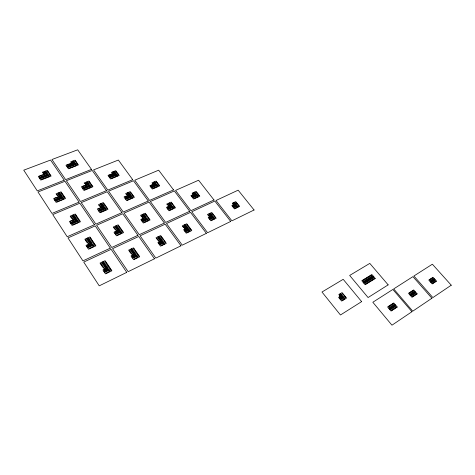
<?xml version="1.0" encoding="UTF-8"?>
<svg xmlns="http://www.w3.org/2000/svg" width="475" height="475" viewBox="0 0 475 475"><rect width="100%" height="100%" fill="white"/><g stroke="black" fill="none" stroke-linecap="round" stroke-linejoin="round"><path stroke-width="0.71" d="M389.654 309.421L395.829 305.366M410.572 295.682L415.756 292.273M430.813 282.376L435.076 279.579M388.995 308.637L395.17 304.588M409.913 294.922L415.097 291.519M430.16 281.639L434.423 278.843M344.191 298.193L345.824 297.19M339.488 298.466L344.399 295.444M340.201 299.339L345.111 296.317M343.49 294.34L338.58 297.35L341.632 301.097L346.536 298.062L342.071 292.6L338.8 294.601L343.271 300.081M363.149 282.334L373.243 276.147M363.785 283.094L373.872 276.895M339.512 295.468L342.778 293.473M132.406 257.955L138.486 255.033M189.317 230.601L191.17 229.71M104.298 272.062L110.663 269.004M163.774 243.449L165.704 242.523M137.073 256.88L139.098 255.906M109.149 270.928L111.263 269.907M208.994 218.405L214.338 215.846M137.109 253.044L131.029 255.954L133.623 259.718L139.703 256.785L133.487 247.831L128.63 250.129L131.041 253.62L135.898 251.305M184.371 230.737L189.947 228.071M233.213 207.355L238.343 204.897M109.292 266.95L102.933 269.996L105.509 273.885L111.868 270.809L105.094 260.674L100.017 263.073L103.004 267.579L108.086 265.151M158.668 243.616L164.487 240.825M209.606 219.207L214.955 216.642M131.801 257.076L137.881 254.155M184.983 231.562L190.558 228.891M237.399 206.672L239.103 205.853M103.698 271.154L110.058 268.102M159.273 244.471L165.092 241.674M213.792 218.292L215.567 217.437M184.437 228.172L188.557 226.207M236.948 203.146L231.818 205.586L234.442 208.917L239.572 206.447L235.719 201.602L232.305 203.223L236.158 208.092M158.798 240.956L163.103 238.907M213.56 214.837L208.216 217.384L210.835 220.81L216.184 218.239L211.725 212.456L207.45 214.48L208.062 215.276L212.337 213.245M132.014 254.321L136.503 252.178M189.169 227.026L183.593 229.686L186.212 233.219L191.787 230.535L186.728 223.755L182.275 225.868L183.493 227.507L187.946 225.388M232.429 206.364L237.559 203.917M103.989 268.298L108.686 266.053M163.709 239.75L157.89 242.535L160.497 246.175L166.315 243.372L160.675 235.541L156.02 237.743L157.842 240.279L162.492 238.064M101.211 264.872L106.287 262.461M156.625 238.587L161.28 236.378M129.829 251.875L134.692 249.565M182.881 226.688L187.34 224.574M101.804 265.774L106.887 263.358M157.231 239.43L161.886 237.221M130.435 252.748L135.292 250.438M232.916 203.995L236.336 202.374M102.404 266.677L107.487 264.254M208.994 215.917L212.948 214.041M100.611 263.969L105.688 261.565M129.23 251.002L134.087 248.698M120.977 232.691L122.983 231.776M93.183 245.943L95.285 244.981M141.538 220.572L148.307 217.502M192.387 197.487L198.609 194.661M114.748 233.296L121.808 230.084M167.788 209.19L174.277 206.239M86.735 246.596L94.121 243.236M142.132 221.398L148.895 218.322M197.434 196.24L199.203 195.433M115.33 234.145L122.396 230.927M173.025 207.878L174.871 207.035M87.317 247.475L94.703 244.108M147.565 220.014L149.488 219.141M92.221 240.392L87.163 242.678L84.853 239.198L89.906 236.936L95.873 245.854L88.481 249.232L85.999 245.48L93.379 242.131M142.684 217.58L146.971 215.644M191.93 195.32L197.262 192.915M116.007 230.197L120.478 228.172M172.93 204.44L166.446 207.373L168.975 210.793L175.465 207.83L171.16 202.065L166.719 204.066L167.307 204.856L171.748 202.855M88.13 243.378L92.797 241.258M147.559 216.463L140.79 219.527L143.308 223.048L150.082 219.961L145.208 213.204L140.576 215.288L141.746 216.921L146.377 214.831M191.793 196.715L198.016 193.895M121.066 229.015L114 232.216L116.506 235.849L123.571 232.619L118.144 224.817L113.311 226.985L115.057 229.514L119.896 227.329M167.2 208.388L173.684 205.449M86.005 240.938L91.058 238.664M141.158 216.101L145.795 214.017M114.475 228.671L119.308 226.492M86.587 241.805L91.639 239.525M192.725 193.919L196.668 192.143M168.233 205.503L172.342 203.644M85.429 240.065L90.482 237.797M113.893 227.828L118.726 225.655M70.906 223.713L79.307 220.085M131.896 197.368L133.813 196.543M105.426 209.338L107.427 208.472M77.781 221.831L79.871 220.928M75.002 219.48L78.025 218.173M129.895 196.151L132.673 194.958M125.026 198.36L129.954 196.234M103.396 208.086L106.293 206.839M151.139 187.524L158.531 184.342M98.313 210.389L103.455 208.175M75.715 220.548L78.743 219.248M125.537 199.072L133.243 195.748M70.407 222.953L75.78 220.638M98.818 211.126L106.857 207.652M157.267 185.903L159.107 185.107M104.441 204.179L99.625 206.239L98.497 204.606L103.312 202.558L107.997 209.291L99.952 212.77L97.333 208.97L99.352 208.103L101.971 211.898M152.564 183.576L156.655 181.83M76.903 216.499L71.879 218.654L70.205 216.131L75.228 213.993L80.435 221.772L72.034 225.417L69.439 221.493L71.547 220.584L74.142 224.497M127.116 194.987L131.379 193.165M100.558 206.898L105.005 204.986M157.231 182.596L149.839 185.761L152.285 189.074L159.683 185.879L156.085 181.064L151.994 182.81L153.14 184.348M126.083 196.294L129.075 195.011M72.823 219.331L77.467 217.336M129.17 195.142L131.943 193.954M99.459 208.252L102.582 206.91M102.671 207.047L105.569 205.8M150.563 186.746L157.955 183.57M71.648 220.738L74.907 219.337M70.763 216.968L75.786 214.825M99.061 205.42L103.871 203.365M71.321 217.811L76.344 215.662M130.809 192.375L126.196 194.346L125.626 193.557L130.239 191.585L134.389 197.333L126.677 200.67L124.046 196.982L125.976 196.151L128.612 199.833M60.889 197.309L63.893 196.08M109.47 177.454L118.103 173.921M54.554 200.005L60.943 197.392M82.84 188.848L91.841 185.161M55.041 200.741L64.44 196.893M116.749 175.471L118.661 174.693M90.404 186.77L92.393 185.951M62.908 198.556L64.986 197.707M85.625 184.383L90.048 182.584M111.013 174.396L113.994 173.185M58.045 196.116L62.658 194.233M114.089 173.31L116.85 172.188M84.52 185.678L87.626 184.413M87.715 184.543L90.594 183.374M56.863 197.458L60.105 196.139M60.194 196.27L63.205 195.047M114.79 174.283L117.551 173.161M108.977 176.765L114.849 174.367M88.415 185.553L91.295 184.377M82.347 188.136L88.469 185.636M56.584 194.643L61.578 192.618M89.502 181.8L84.716 183.742L84.17 182.952L88.956 181.017L92.946 186.74L83.938 190.439L81.403 186.764L84.419 185.535L86.955 189.204M62.118 193.426L57.125 195.457L56.044 193.83L61.032 191.811L65.526 198.52L56.127 202.386L53.622 198.592L56.768 197.309L59.274 201.091M112.052 173.143L116.298 171.422M66.898 166.588L73.987 163.845M46.562 174.853L49.548 173.696M39.223 177.804L46.615 174.937M67.367 167.277L77.324 163.418M39.692 178.517L50.077 174.485M75.881 164.95L77.858 164.184M48.539 176.071L50.599 175.269M71.191 162.622L75.59 160.924M43.765 173.684L48.355 171.914M70.08 163.857L73.168 162.664M73.257 162.794L76.119 161.684M42.584 174.966L45.802 173.725M45.891 173.856L48.877 172.698M73.928 163.762L76.796 162.658M47.827 171.131L42.863 173.042L42.34 172.259L47.304 170.353L51.128 176.059L40.743 180.108L38.315 176.433L42.489 174.824L44.917 178.481M432.327 277.744L435.765 281.61M431.615 278.207L435.058 282.079M430.908 278.671L434.346 282.548M430.196 279.14L433.633 283.017M429.483 279.603L432.927 283.486M412.965 290.391L416.421 294.369M412.223 290.878L415.678 294.856M411.487 291.359L414.942 295.349M410.744 291.846L414.2 295.836M410.002 292.327L413.458 296.323M409.26 292.814L412.716 296.816M371.117 275.025L374.46 278.962M370.352 275.5L373.688 279.437M392.997 303.436L396.471 307.533M369.58 275.969L372.923 279.912M392.231 303.935L395.705 308.037M368.808 276.444L372.151 280.387M391.459 304.439L394.933 308.548M368.03 276.913L371.373 280.868M390.688 304.944L394.161 309.053M367.258 277.388L370.601 281.342M389.916 305.449L393.389 309.563M366.48 277.863L369.823 281.823M389.138 305.953L392.617 310.074M365.702 278.338L369.045 282.304M388.366 306.464L391.839 310.585M364.925 278.813L368.267 282.779M364.147 279.288L367.49 283.26M363.363 279.769L366.712 283.741M362.579 280.244L365.928 284.228M340.438 293.598L344.909 299.072M339.708 294.043L344.179 299.523M339.405 296.845L342.451 300.592M234.015 202.409L237.868 207.266M233.255 202.772L237.102 207.634M232.673 205.182L235.303 208.501M194.305 192.173L198.027 197.018M209.95 213.293L214.403 219.094M193.509 192.529L196.044 195.831M195.949 195.872L197.137 197.422M209.154 213.673L213.607 219.474M193.711 194.518L196.252 197.826M193.319 194.697L192.138 193.153L196.074 191.377L199.803 196.205L193.574 199.043L190.908 195.558L191.799 195.154L194.465 198.639M210.003 216.529L212.622 219.949M208.382 215.122L209.612 216.719M192.82 194.922L195.362 198.229M209.107 216.956L211.731 220.382M154.244 181.848L157.842 186.675M169.314 202.896L173.618 208.673M153.419 182.198L157.017 187.031M184.876 224.633L189.935 231.426M168.488 203.27L171.606 207.456M171.505 207.504L172.692 209.095M184.051 225.025L187.874 230.173M153.544 184.175L155.996 187.471M187.779 230.221L189.002 231.871M169.237 206.114L171.766 209.523M167.645 204.707L168.827 206.298M152.618 184.573L155.07 187.868M185.458 228.796L188.076 232.322M168.304 206.53L170.84 209.944M183.831 227.347L185.048 228.992M151.691 184.965L154.143 188.272M184.526 229.241L187.144 232.768M167.378 206.952L169.908 210.366M150.765 185.363L153.217 188.67M113.84 171.433L117.301 176.243M128.321 192.405L132.472 198.164M112.985 171.778L115.342 175.055M115.241 175.097L116.345 176.635M143.284 214.071L148.153 220.839M127.466 192.773L130.465 196.947M130.364 196.988L131.51 198.58M158.739 236.455L164.386 244.304M142.417 214.457L146.11 219.587M112.937 173.612L115.389 177.027M146.003 219.634L147.185 221.279M112.516 173.785L111.506 172.377L115.746 170.662L119.213 175.459L110.574 179.004L108.027 175.429L110.918 174.254L113.466 177.816M157.872 236.865L162.296 243.016M128.012 195.468L130.542 198.995M162.195 243.069L163.412 244.768M126.546 194.198L127.585 195.652M111.975 174.004L114.427 177.418M143.699 218.209L146.223 221.724M142.096 216.76L143.272 218.399M127.045 195.884L129.58 199.417M159.838 241.603L162.444 245.237M158.193 240.112L159.41 241.805M142.732 218.648L145.255 222.163M158.864 242.066L161.47 245.706M109.951 174.646L112.504 178.208M141.764 219.088L144.281 222.609M125.014 196.567L127.644 200.254M108.989 175.037L111.542 178.606M73.079 160.924L76.41 165.716M86.967 181.824L90.951 187.56M72.194 161.268L74.462 164.528M74.355 164.57L75.418 166.102M101.312 203.407L105.996 210.158M86.076 182.18L88.962 186.342M88.855 186.384L89.953 187.969M116.138 225.72L121.564 233.54M100.415 203.787L103.96 208.905M72.069 163.091L74.427 166.487M103.853 208.953L104.993 210.591M131.468 248.787L137.685 257.759M115.235 226.124L119.486 232.257M71.63 163.257L70.662 161.856L75.056 160.164L78.393 164.944L68.43 168.827L65.983 165.258L69.979 163.721L72.432 167.265M86.521 184.864L88.956 188.379M119.379 232.305L120.555 234.003M130.566 249.215L135.565 256.435M71.072 163.471L73.429 166.879M85.078 183.593L86.082 185.042M101.472 207.385L103.989 211.025M135.458 256.488L136.669 258.246M99.993 206.079L101.027 207.575M85.518 185.274L87.952 188.789M117.04 230.838L119.546 234.46M115.425 229.348L116.595 231.04M100.462 207.818L102.98 211.458M133.065 254.98L135.654 258.738M131.409 253.448L132.614 255.194M116.025 231.295L118.53 234.923M68.982 164.101L71.434 167.657M132.044 255.467L134.639 259.225M83.416 185.945L85.951 189.614M115.015 231.758L117.521 235.386M67.984 164.487L70.437 168.043M98.343 208.537L100.961 212.337M82.413 186.354L84.942 190.03M66.987 164.873L69.433 168.435M45.244 171.143L49.068 176.86M58.959 192.648L63.454 199.375M44.318 171.499L47.084 175.643M46.978 175.685L48.028 177.264M73.138 214.884L78.345 222.68M58.033 193.028L61.429 198.123M61.322 198.17L62.409 199.803M87.804 237.874L93.771 246.816M72.206 215.282L76.279 221.392M44.656 174.165L46.995 177.668M76.172 221.439L77.294 223.131M102.986 261.672L109.755 271.831M86.866 238.296L91.663 245.498M43.243 172.9L44.205 174.343M58.953 196.608L61.37 200.23M91.55 245.545L92.714 247.297M102.036 262.117L107.599 270.477M57.505 195.302L58.496 196.792M43.623 174.568L45.956 178.072M73.75 219.836L76.249 223.588M107.487 270.53L108.698 272.347M72.259 218.488L73.287 220.032M57.908 197.03L60.325 200.658M89.169 244.037L91.657 247.784M87.548 242.505L88.706 244.251M72.699 220.287L75.198 224.046M105.058 268.981L107.635 272.858M103.39 267.395L104.589 269.2M88.118 244.518L90.6 248.265M41.45 175.227L43.878 178.885M103.995 269.485L106.572 273.368M55.718 197.737L58.229 201.519M87.056 244.999L89.543 248.752M40.405 175.625L42.833 179.289M70.49 221.035L73.091 224.954M54.672 198.164L57.178 201.952M39.36 176.029L41.788 179.698M411.926 311.725L391.964 325.191L372.827 302.248L392.867 289.447L411.926 311.725M431.9 298.252L412.757 311.167L393.698 288.913L412.923 276.628L431.9 298.252M451.25 285.196L432.885 297.587L413.915 275.993L432.369 264.201L451.25 285.196M397.237 307.022L391.062 311.095L387.588 306.969L393.769 302.931L397.237 307.022M417.157 293.888L411.973 297.303L408.512 293.301L413.701 289.91L417.157 293.888M436.472 281.141L432.214 283.955L428.771 280.072L433.034 277.281L436.472 281.141M361.635 301.619L340.456 314.99L321.979 292.024L343.193 279.318L361.635 301.619M388.158 284.869L368.083 297.546L349.659 275.447L369.793 263.393L388.158 284.869M375.232 278.487L365.144 284.709L361.802 280.725L371.889 274.556L375.232 278.487M126.754 272.365L99.239 285.843L83.742 262.093L111.132 249.333L126.754 272.365M154.464 258.786L128.167 271.67L112.539 248.674L138.742 236.473L154.464 258.786M180.981 245.795L155.818 258.121L140.095 235.843L165.181 224.158L180.981 245.795M206.376 233.35L182.275 245.159L166.476 223.553L190.517 212.355L206.376 233.35M230.719 221.427L207.617 232.744L191.757 211.779L214.819 201.038L230.719 221.427M254.072 209.986L231.907 220.845L216.012 200.48L238.153 190.166L254.072 209.986M110.325 248.14L82.941 260.864L67.972 237.928L95.226 225.886L110.325 248.14M137.928 235.315L111.732 247.487L96.633 225.263L122.728 213.738L137.928 235.315M164.362 223.036L139.276 234.692L124.07 213.144L149.073 202.095L164.362 223.036M189.697 211.268L165.656 222.437L150.361 201.525L174.337 190.932L189.697 211.268M213.999 199.981L190.938 210.692L175.578 190.386L198.592 180.221L213.999 199.981M94.448 224.734L67.195 236.74L52.731 214.581L79.853 203.211L94.448 224.734M121.938 212.622L95.849 224.117L81.249 202.629L107.225 191.74L121.938 212.622M148.283 201.014L123.28 212.028L108.567 191.176L133.475 180.737L148.283 201.014M173.541 189.881L149.572 200.444L134.757 180.197L158.662 170.175L173.541 189.881M79.093 202.101L51.983 213.435L38 192.007L64.974 181.278L79.093 202.101M106.465 190.659L80.489 201.513L66.363 180.726L92.221 170.442L106.465 190.659M132.709 179.687L107.801 190.095L93.551 169.908L118.364 160.039L132.709 179.687M64.244 180.203L37.276 190.897L23.75 170.175L50.57 160.045L64.244 180.203M91.485 169.391L65.633 179.651L51.953 159.523L77.686 149.809L91.485 169.391"/></g></svg>
